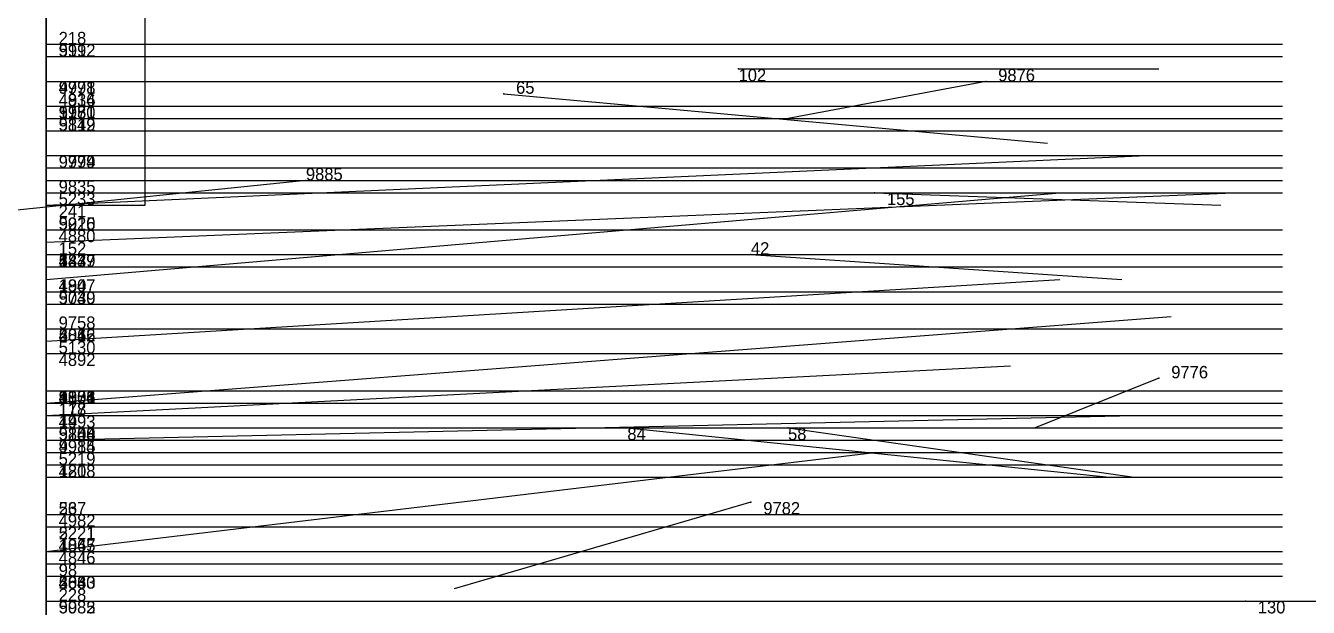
# Model space of a CAD drawing. Extents: x -0.07 to 1.1, y -0.07 to 1.1.
# Drawn here: x -0.0017 to 0.1021, y 0.1065 to 0.1535 of the extents above; entities that cross this region are included whole.
import ezdxf

# ---------------------------------------------------------------- set-up
doc = ezdxf.new("R2010")
doc.units = 0
for name, color, linetype in [('Clients', 3, 'CONTINUOUS'), ('Facilities', 3, 'CONTINUOUS'), ('Facilities_lines', 3, 'CONTINUOUS'), ('Min_max_boxes', 1, 'CONTINUOUS'), ('Normals', 1, 'CONTINUOUS'), ('Source_points', 5, 'CONTINUOUS'), ('Text', 3, 'CONTINUOUS')]:
    doc.layers.add(name, color=color, linetype=linetype)

msp = doc.modelspace()

# ---------------------------------------------------------------- linework, layer by layer
at = {"layer": 'Clients', "color": 5}
for p in [(0, 0.152, 0.162), (0, 0.151, 0.525), (0, 0.151, 0.817), (0, 0.149, 0.402), (0, 0.149, 0.788), (0, 0.147, 0.405), (0, 0.147, 0.356), (0, 0.147, 0.566), (0, 0.147, 0.897), (0, 0.146, 0.223), (0, 0.145, 0.522), (0, 0.143, 0.803), (0, 0.142, 0.839), (0, 0.141, 0.897), (0, 0.14, 0.507), (0, 0.139, 0.037), (0, 0.137, 0.282), (0, 0.137, 0.647), (0, 0.137, 0.877), (0, 0.135, 0.62), (0, 0.134, 0.149), (0, 0.134, 0.12), (0, 0.134, 0.34), (0, 0.132, 0.424), (0, 0.132, 0.288), (0, 0.131, 0.816), (0, 0.129, 0.38), (0, 0.129, 0.568), (0, 0.129, 0.739), (0, 0.129, 0.825), (0, 0.128, 0.023), (0, 0.127, 0.373), (0, 0.127, 0.731), (0, 0.124, 0.31), (0, 0.124, 0.747), (0, 0.123, 0.295), (0, 0.122, 0.011), (0, 0.122, 0.249), (0, 0.122, 0.174), (0, 0.121, 0.419), (0, 0.121, 0.569), (0, 0.121, 0.749), (0, 0.12, 0.441), (0, 0.119, 0.64), (0, 0.119, 0.804), (0, 0.118, 0.289), (0, 0.117, 0.148), (0, 0.114, 0.23), (0, 0.113, 0.217), (0, 0.113, 0.339), (0, 0.113, 0.527), (0, 0.111, 0.486), (0, 0.111, 0.321), (0, 0.11, 0.183), (0, 0.11, 0.503), (0, 0.109, 0.433), (0, 0.109, 0.52), (0, 0.107, 0.801)]:
    msp.add_point(p, dxfattribs=at)
at = {"layer": 'Facilities', "color": 3}
for p in [(0.056, 0.15), (0.076, 0.149, 1), (0.037, 0.148), (0, 0.146, 0.759), (0.021, 0.141, 1), (0.067, 0.14), (0, 0.137, 0.433), (0, 0.136, 0.055), (0.057, 0.135), (0, 0.133, 0.03), (0.09, 0.125, 1), (0, 0.123, 0.093), (0, 0.123, 0.949), (0.047, 0.121), (0.06, 0.121), (0, 0.12, 0.558), (0, 0.12, 0.978), (0.057, 0.115, 1), (0, 0.114, 0.164), (0, 0.111, 0.005), (0, 0.109, 0.224), (0, 0.107, 0.062), (0.097, 0.107)]:
    msp.add_point(p, dxfattribs=at)
at = {"layer": 'Facilities_lines', "color": 3}
for p, q in [((0, 0.12, 0.558), (0, 0.292, 0.55)), ((0, 0.12, 0.558), (0, 0.288, 0.572)), ((0, 0.12, 0.558), (0, 0.287, 0.522)), ((0, 0.137, 0.433), (0, 0.279, 0.399)), ((0, 0.12, 0.558), (0, 0.279, 0.563)), ((0, 0.137, 0.433), (0, 0.278, 0.402)), ((0, 0.12, 0.558), (0, 0.275, 0.524)), ((0, 0.12, 0.558), (0, 0.274, 0.526)), ((0, 0.12, 0.558), (0, 0.268, 0.556)), ((0, 0.12, 0.558), (0, 0.266, 0.57)), ((0, 0.137, 0.433), (0, 0.265, 0.408)), ((0, 0.12, 0.558), (0, 0.265, 0.587)), ((0, 0.12, 0.558), (0, 0.262, 0.55)), ((0, 0.137, 0.433), (0, 0.26, 0.398)), ((0, 0.12, 0.558), (0, 0.259, 0.56)), ((0, 0.12, 0.558), (0, 0.259, 0.587)), ((0, 0.137, 0.433), (0, 0.258, 0.483)), ((0, 0.137, 0.433), (0, 0.256, 0.474)), ((0, 0.137, 0.433), (0, 0.256, 0.433)), ((0, 0.137, 0.433), (0, 0.252, 0.459)), ((0, 0.137, 0.433), (0, 0.252, 0.432)), ((0, 0.12, 0.558), (0, 0.244, 0.578)), ((0, 0.146, 0.759), (0, 0.24, 0.779)), ((0, 0.146, 0.759), (0, 0.238, 0.754)), ((0, 0.146, 0.759), (0, 0.236, 0.747)), ((0, 0.235, 0.038), (0, 0.139, 0.037)), ((0, 0.137, 0.433), (0, 0.232, 0.393)), ((0, 0.12, 0.558), (0, 0.232, 0.557)), ((0, 0.12, 0.558), (0, 0.231, 0.569)), ((0, 0.146, 0.759), (0, 0.23, 0.766)), ((0, 0.12, 0.558), (0, 0.224, 0.543)), ((0, 0.146, 0.759), (0, 0.222, 0.767)), ((0, 0.137, 0.433), (0, 0.22, 0.422)), ((0, 0.146, 0.759), (0, 0.219, 0.769)), ((0, 0.137, 0.433), (0, 0.218, 0.42)), ((0, 0.218, 0.886), (0, 0.141, 0.897)), ((0, 0.218, 0.886), (0, 0.137, 0.877)), ((0, 0.218, 0.886), (0, 0.147, 0.897)), ((0, 0.146, 0.759), (0, 0.216, 0.748)), ((0, 0.146, 0.759), (0, 0.214, 0.749)), ((0, 0.12, 0.558), (0, 0.212, 0.576)), ((0, 0.137, 0.433), (0, 0.211, 0.475)), ((0, 0.137, 0.433), (0, 0.21, 0.472)), ((0, 0.146, 0.759), (0, 0.208, 0.747)), ((0, 0.146, 0.759), (0, 0.208, 0.726)), ((0, 0.146, 0.759), (0, 0.207, 0.78)), ((0, 0.12, 0.558), (0, 0.205, 0.568)), ((0, 0.137, 0.433), (0, 0.203, 0.432)), ((0, 0.12, 0.558), (0, 0.201, 0.573)), ((0, 0.12, 0.558), (0, 0.2, 0.536)), ((0, 0.137, 0.433), (0, 0.198, 0.423)), ((0, 0.146, 0.759), (0, 0.198, 0.758)), ((0, 0.137, 0.433), (0, 0.197, 0.458)), ((0, 0.146, 0.759), (0, 0.197, 0.746)), ((0, 0.146, 0.759), (0, 0.197, 0.787)), ((0, 0.146, 0.759), (0, 0.196, 0.786)), ((0, 0.137, 0.433), (0, 0.195, 0.402)), ((0, 0.137, 0.433), (0, 0.195, 0.488)), ((0, 0.12, 0.558), (0, 0.195, 0.596)), ((0, 0.12, 0.558), (0, 0.194, 0.524)), ((0, 0.137, 0.433), (0, 0.193, 0.401)), ((0, 0.137, 0.433), (0, 0.192, 0.374)), ((0, 0.137, 0.433), (0, 0.192, 0.463)), ((0, 0.137, 0.433), (0, 0.189, 0.453)), ((0, 0.137, 0.433), (0, 0.186, 0.467)), ((0, 0.12, 0.558), (0, 0.186, 0.556)), ((0, 0.12, 0.558), (0, 0.184, 0.545)), ((0, 0.12, 0.558), (0, 0.183, 0.505)), ((0, 0.12, 0.558), (0, 0.182, 0.584)), ((0, 0.137, 0.433), (0, 0.179, 0.412)), ((0, 0.137, 0.433), (0, 0.179, 0.401)), ((0, 0.137, 0.433), (0, 0.178, 0.475)), ((0, 0.109, 0.224), (0, 0.177, 0.213)), ((0, 0.137, 0.433), (0, 0.177, 0.489)), ((0, 0.146, 0.759), (0, 0.176, 0.828)), ((0, 0.114, 0.164), (0, 0.175, 0.158)), ((0, 0.137, 0.433), (0, 0.169, 0.417)), ((0, 0.114, 0.164), (0, 0.168, 0.195)), ((0, 0.12, 0.558), (0, 0.168, 0.541)), ((0, 0.146, 0.759), (0, 0.168, 0.745)), ((0, 0.12, 0.558), (0, 0.167, 0.519)), ((0, 0.146, 0.759), (0, 0.167, 0.777)), ((0, 0.137, 0.433), (0, 0.166, 0.472)), ((0, 0.146, 0.759), (0, 0.166, 0.785)), ((0, 0.137, 0.433), (0, 0.165, 0.391)), ((0, 0.165, 0.287), (0, 0.132, 0.288)), ((0, 0.165, 0.287), (0, 0.134, 0.34)), ((0, 0.165, 0.287), (0, 0.124, 0.31)), ((0, 0.165, 0.287), (0, 0.111, 0.321)), ((0, 0.165, 0.287), (0, 0.118, 0.289)), ((0, 0.165, 0.287), (0, 0.137, 0.282)), ((0, 0.165, 0.287), (0, 0.104, 0.271)), ((0, 0.165, 0.287), (0, 0.095, 0.297)), ((0, 0.165, 0.287), (0, 0.147, 0.356)), ((0, 0.165, 0.287), (0, 0.113, 0.339)), ((0, 0.165, 0.287), (0, 0.123, 0.295)), ((0, 0.146, 0.759), (0, 0.165, 0.737)), ((0, 0.146, 0.759), (0, 0.165, 0.783)), ((0, 0.16, 0.665), (0, 0.137, 0.647)), ((0, 0.16, 0.665), (0, 0.119, 0.64)), ((0, 0.16, 0.665), (0, 0.135, 0.62)), ((0, 0.146, 0.759), (0, 0.159, 0.753)), ((0, 0.114, 0.164), (0, 0.158, 0.168)), ((0, 0.12, 0.558), (0, 0.158, 0.535)), ((0, 0.146, 0.759), (0, 0.157, 0.737)), ((0, 0.12, 0.558), (0, 0.155, 0.553)), ((0, 0.114, 0.164), (0, 0.152, 0.162)), ((0, 0.12, 0.558), (0, 0.151, 0.525)), ((0, 0.146, 0.759), (0, 0.151, 0.817)), ((0, 0.137, 0.433), (0, 0.149, 0.402)), ((0, 0.146, 0.759), (0, 0.149, 0.788)), ((0, 0.137, 0.433), (0, 0.147, 0.405)), ((0, 0.12, 0.558), (0, 0.147, 0.566)), ((0, 0.109, 0.224), (0, 0.146, 0.223)), ((0, 0.146, 0.759), (0, 0.129, 0.739)), ((0, 0.146, 0.759), (0, 0.124, 0.747)), ((0, 0.146, 0.759), (0, 0.127, 0.731)), ((0, 0.146, 0.759), (0, 0.121, 0.749)), ((0, 0.146, 0.759), (0, 0.093, 0.781)), ((0, 0.146, 0.759), (0, 0.131, 0.816)), ((0, 0.146, 0.759), (0, 0.129, 0.825)), ((0, 0.146, 0.759), (0, 0.142, 0.839)), ((0, 0.146, 0.759), (0, 0.119, 0.804)), ((0, 0.146, 0.759), (0, 0.107, 0.801)), ((0, 0.146, 0.759), (0, 0.143, 0.803)), ((0, 0.12, 0.558), (0, 0.145, 0.522)), ((0, 0.12, 0.558), (0, 0.14, 0.507)), ((0, 0.137, 0.433), (0, 0.129, 0.38)), ((0, 0.137, 0.433), (0, 0.111, 0.486)), ((0, 0.137, 0.433), (0, 0.127, 0.373)), ((0, 0.137, 0.433), (0, 0.095, 0.458)), ((0, 0.137, 0.433), (0, 0.109, 0.433)), ((0, 0.137, 0.433), (0, 0.121, 0.419)), ((0, 0.137, 0.433), (0, 0.12, 0.441)), ((0, 0.137, 0.433), (0, 0.132, 0.424)), ((0, 0.136, 0.055), (0, 0.122, 0.011)), ((0, 0.114, 0.164), (0, 0.134, 0.149)), ((0, 0.114, 0.164), (0, 0.134, 0.12)), ((0, 0.133, 0.03), (0, 0.128, 0.023)), ((0, 0.12, 0.558), (0, 0.129, 0.568)), ((0, 0.109, 0.224), (0, 0.122, 0.249)), ((0, 0.114, 0.164), (0, 0.122, 0.174)), ((0, 0.12, 0.558), (0, 0.121, 0.569)), ((0, 0.12, 0.558), (0, 0.11, 0.503)), ((0, 0.12, 0.558), (0, 0.102, 0.5)), ((0, 0.12, 0.558), (0, 0.109, 0.52)), ((0, 0.12, 0.558), (0, 0.098, 0.589)), ((0, 0.12, 0.558), (0, 0.094, 0.62)), ((0, 0.12, 0.558), (0, 0.113, 0.527)), ((0, 0.114, 0.164), (0, 0.117, 0.148)), ((0, 0.109, 0.224), (0, 0.114, 0.23)), ((0, 0.114, 0.164), (0, 0.11, 0.183)), ((0, 0.109, 0.224), (0, 0.113, 0.217))]:
    msp.add_line(p, q, dxfattribs=at)
at = {"layer": 'Min_max_boxes', "color": 1}
for p, q in [((0, 0.095, 0.24), (0, 0.336, 0.24)), ((0, 0.336, 0.24), (0, 0.095, 0.24)), ((0, 0.095, 0.373), (0, 0.336, 0.373)), ((0, 0.336, 0.373), (0, 0.095, 0.373)), ((0, 0.119, 0.594), (0, 0.31, 0.594)), ((0, 0.31, 0.594), (0, 0.119, 0.594)), ((0, 0.119, 0.717), (0, 0.31, 0.717)), ((0, 0.31, 0.717), (0, 0.119, 0.717)), ((0, 0.094, 0.5), (0, 0.292, 0.5)), ((0, 0.292, 0.5), (0, 0.094, 0.5)), ((0, 0.094, 0.62), (0, 0.292, 0.62)), ((0, 0.292, 0.62), (0, 0.094, 0.62)), ((0, 0.137, 0.791), (0, 0.28, 0.791)), ((0, 0.28, 0.791), (0, 0.137, 0.791)), ((0, 0.137, 0.897), (0, 0.28, 0.897)), ((0, 0.28, 0.897), (0, 0.137, 0.897)), ((0, 0.095, 0.373), (0, 0.279, 0.373)), ((0, 0.279, 0.373), (0, 0.095, 0.373)), ((0, 0.095, 0.489), (0, 0.279, 0.489)), ((0, 0.279, 0.489), (0, 0.095, 0.489)), ((0, 0.093, 0.726), (0, 0.24, 0.726)), ((0, 0.24, 0.726), (0, 0.093, 0.726)), ((0, 0.093, 0.839), (0, 0.24, 0.839)), ((0, 0.24, 0.839), (0, 0.093, 0.839)), ((0, 0.235), (0, 0.139)), ((0, 0.235, 0.038), (0, 0.139, 0.038)), ((0.008, 0.139), (0.008, 0.235)), ((0.008, 0.139, 0.038), (0.008, 0.235, 0.038)), ((0, 0.109, 0.213), (0, 0.177, 0.213)), ((0, 0.177, 0.213), (0, 0.109, 0.213)), ((0, 0.109, 0.249), (0, 0.177, 0.249)), ((0, 0.177, 0.249), (0, 0.109, 0.249)), ((0, 0.11, 0.12), (0, 0.175, 0.12)), ((0, 0.175, 0.12), (0, 0.11, 0.12)), ((0, 0.11, 0.195), (0, 0.175, 0.195)), ((0, 0.175, 0.195), (0, 0.11, 0.195)), ((0, 0.139), (0.008, 0.139)), ((0, 0.139, 0.038), (0.008, 0.139, 0.038)), ((0, 0.139), (0, 0.139, 0.038)), ((0.008, 0.139), (0.008, 0.139, 0.038)), ((0, 0.137, 0.791), (0, 0.137, 0.791)), ((0, 0.137, 0.897), (0, 0.137, 0.897)), ((0, 0.137, 0.791), (0, 0.137, 0.897)), ((0, 0.137, 0.791), (0, 0.137, 0.897)), ((0, 0.122, 0.011), (0, 0.136, 0.011)), ((0, 0.136, 0.011), (0, 0.136, 0.011)), ((0, 0.136, 0.011), (0, 0.122, 0.011)), ((0, 0.122, 0.055), (0, 0.136, 0.055)), ((0, 0.136, 0.055), (0, 0.136, 0.055)), ((0, 0.136, 0.055), (0, 0.122, 0.055)), ((0, 0.136, 0.011), (0, 0.136, 0.055)), ((0, 0.136, 0.011), (0, 0.136, 0.055)), ((0, 0.128, 0.023), (0, 0.133, 0.023)), ((0, 0.133, 0.023), (0, 0.133, 0.023)), ((0, 0.133, 0.023), (0, 0.128, 0.023)), ((0, 0.128, 0.03), (0, 0.133, 0.03)), ((0, 0.133, 0.03), (0, 0.133, 0.03)), ((0, 0.133, 0.03), (0, 0.128, 0.03)), ((0, 0.133, 0.023), (0, 0.133, 0.03)), ((0, 0.133, 0.023), (0, 0.133, 0.03)), ((0, 0.128, 0.023), (0, 0.128, 0.023)), ((0, 0.128, 0.03), (0, 0.128, 0.03)), ((0, 0.128, 0.023), (0, 0.128, 0.03)), ((0, 0.128, 0.023), (0, 0.128, 0.03)), ((0, 0.122, 0.011), (0, 0.122, 0.011)), ((0, 0.122, 0.055), (0, 0.122, 0.055)), ((0, 0.122, 0.011), (0, 0.122, 0.055)), ((0, 0.122, 0.011), (0, 0.122, 0.055)), ((0, 0.119, 0.594), (0, 0.119, 0.594)), ((0, 0.119, 0.717), (0, 0.119, 0.717)), ((0, 0.119, 0.594), (0, 0.119, 0.717)), ((0, 0.119, 0.594), (0, 0.119, 0.717)), ((0, 0.11, 0.12), (0, 0.11, 0.12)), ((0, 0.11, 0.195), (0, 0.11, 0.195)), ((0, 0.11, 0.12), (0, 0.11, 0.195)), ((0, 0.11, 0.12), (0, 0.11, 0.195)), ((0, 0.109, 0.213), (0, 0.109, 0.213)), ((0, 0.109, 0.249), (0, 0.109, 0.249)), ((0, 0.109, 0.213), (0, 0.109, 0.249)), ((0, 0.109, 0.213), (0, 0.109, 0.249))]:
    msp.add_line(p, q, dxfattribs=at)
at = {"layer": 'Normals', "color": 1}
for p, q in [((0, 0.152, 0.162), (0.1, 0.152, 0.162)), ((0, 0.151, 0.525), (0.1, 0.151, 0.525)), ((0, 0.151, 0.817), (0.1, 0.151, 0.817)), ((0.056, 0.15), (0.09, 0.15, 0.094)), ((0, 0.149, 0.402), (0.1, 0.149, 0.402)), ((0, 0.149, 0.788), (0.1, 0.149, 0.788)), ((0.076, 0.149, 1), (0.06, 0.146, 1.099)), ((0.037, 0.148), (0.081, 0.144, 0.09)), ((0, 0.147, 0.405), (0.1, 0.147, 0.405)), ((0, 0.147, 0.356), (0.1, 0.147, 0.356)), ((0, 0.147, 0.566), (0.1, 0.147, 0.566)), ((0, 0.147, 0.897), (0.1, 0.147, 0.897)), ((0, 0.146, 0.223), (0.1, 0.146, 0.223)), ((0, 0.146, 0.759), (0.1, 0.146, 0.759)), ((0, 0.145, 0.522), (0.1, 0.145, 0.522)), ((0, 0.139, 0.037), (0.089, 0.143, 0.082)), ((0, 0.143, 0.803), (0.1, 0.143, 0.803)), ((0, 0.142, 0.839), (0.1, 0.142, 0.839)), ((0.021, 0.141, 1), (-0.037, 0.135, 1.081)), ((0, 0.141, 0.897), (0.1, 0.141, 0.897)), ((0, 0.136, 0.055), (0.096, 0.14, 0.084)), ((0, 0.133, 0.03), (0.082, 0.14, 0.087)), ((0, 0.14, 0.507), (0.1, 0.14, 0.507)), ((0.067, 0.14), (0.095, 0.139, 0.096)), ((0, 0.137, 0.282), (0.1, 0.137, 0.282)), ((0, 0.137, 0.433), (0.1, 0.137, 0.433)), ((0, 0.137, 0.647), (0.1, 0.137, 0.647)), ((0, 0.137, 0.877), (0.1, 0.137, 0.877)), ((0, 0.135, 0.62), (0.1, 0.135, 0.62)), ((0.057, 0.135), (0.087, 0.133, 0.095)), ((0, 0.134, 0.149), (0.1, 0.134, 0.149)), ((0, 0.134, 0.12), (0.1, 0.134, 0.12)), ((0, 0.134, 0.34), (0.1, 0.134, 0.34)), ((0, 0.128, 0.023), (0.082, 0.133, 0.08)), ((0, 0.132, 0.288), (0.1, 0.132, 0.288)), ((0, 0.132, 0.424), (0.1, 0.132, 0.424)), ((0, 0.131, 0.816), (0.1, 0.131, 0.816)), ((0, 0.123, 0.949), (0.091, 0.13, 0.908)), ((0, 0.129, 0.38), (0.1, 0.129, 0.38)), ((0, 0.129, 0.739), (0.1, 0.129, 0.739)), ((0, 0.129, 0.568), (0.1, 0.129, 0.568)), ((0, 0.129, 0.825), (0.1, 0.129, 0.825)), ((0, 0.127, 0.373), (0.1, 0.127, 0.373)), ((0, 0.127, 0.731), (0.1, 0.127, 0.731)), ((0, 0.122, 0.011), (0.078, 0.126, 0.073)), ((0.09, 0.125, 1), (0.08, 0.121, 1.099)), ((0, 0.124, 0.31), (0.1, 0.124, 0.31)), ((0, 0.124, 0.747), (0.1, 0.124, 0.747)), ((0, 0.123, 0.093), (0.1, 0.123, 0.099)), ((0, 0.123, 0.295), (0.1, 0.123, 0.295)), ((0, 0.122, 0.249), (0.1, 0.122, 0.249)), ((0, 0.122, 0.174), (0.1, 0.122, 0.174)), ((0, 0.12, 0.978), (0.088, 0.122, 0.93)), ((0, 0.121, 0.419), (0.1, 0.121, 0.419)), ((0, 0.121, 0.569), (0.1, 0.121, 0.569)), ((0, 0.121, 0.749), (0.1, 0.121, 0.749)), ((0.047, 0.121), (0.086, 0.117, 0.092)), ((0.06, 0.121), (0.088, 0.117, 0.096)), ((0, 0.12, 0.441), (0.1, 0.12, 0.441)), ((0, 0.12, 0.558), (0.1, 0.12, 0.558)), ((0, 0.111, 0.005), (0.067, 0.119, 0.078)), ((0, 0.119, 0.64), (0.1, 0.119, 0.64)), ((0, 0.119, 0.804), (0.1, 0.119, 0.804)), ((0, 0.118, 0.289), (0.1, 0.118, 0.289)), ((0, 0.117, 0.148), (0.1, 0.117, 0.148)), ((0.057, 0.115, 1), (0.033, 0.108, 1.097)), ((0, 0.114, 0.23), (0.1, 0.114, 0.23)), ((0, 0.114, 0.164), (0.1, 0.114, 0.164)), ((0, 0.113, 0.217), (0.1, 0.113, 0.217)), ((0, 0.113, 0.339), (0.1, 0.113, 0.339)), ((0, 0.113, 0.527), (0.1, 0.113, 0.527)), ((0, 0.111, 0.486), (0.1, 0.111, 0.486)), ((0, 0.111, 0.321), (0.1, 0.111, 0.321)), ((0, 0.11, 0.183), (0.1, 0.11, 0.183)), ((0, 0.11, 0.503), (0.1, 0.11, 0.503)), ((0, 0.109, 0.224), (0.1, 0.109, 0.224)), ((0, 0.109, 0.433), (0.1, 0.109, 0.433)), ((0, 0.109, 0.52), (0.1, 0.109, 0.52)), ((0, 0.107, 0.062), (0.096, 0.107, 0.089)), ((0, 0.107, 0.801), (0.1, 0.107, 0.801)), ((0.097, 0.107), (0.106, 0.107, 0.1))]:
    msp.add_line(p, q, dxfattribs=at)
at = {"layer": 'Source_points', "color": 5}
for p in [(0, 0.152, 0.162), (0, 0.151, 0.525), (0, 0.151, 0.817), (0.056, 0.15), (0, 0.149, 0.402), (0, 0.149, 0.788), (0.076, 0.149, 1), (0.037, 0.148), (0, 0.147, 0.405), (0, 0.147, 0.356), (0, 0.147, 0.566), (0, 0.147, 0.897), (0, 0.146, 0.223), (0, 0.146, 0.759), (0, 0.145, 0.522), (0, 0.143, 0.803), (0, 0.142, 0.839), (0, 0.141, 0.897), (0.021, 0.141, 1), (0, 0.14, 0.507), (0.067, 0.14), (0, 0.139, 0.037), (0, 0.137, 0.282), (0, 0.137, 0.433), (0, 0.137, 0.647), (0, 0.137, 0.877), (0, 0.136, 0.055), (0, 0.135, 0.62), (0.057, 0.135), (0, 0.134, 0.149), (0, 0.134, 0.12), (0, 0.134, 0.34), (0, 0.133, 0.03), (0, 0.132, 0.288), (0, 0.132, 0.424), (0, 0.131, 0.816), (0, 0.129, 0.38), (0, 0.129, 0.739), (0, 0.129, 0.568), (0, 0.129, 0.825), (0, 0.128, 0.023), (0, 0.127, 0.373), (0, 0.127, 0.731), (0.09, 0.125, 1), (0, 0.124, 0.31), (0, 0.124, 0.747), (0, 0.123, 0.093), (0, 0.123, 0.295), (0, 0.123, 0.949), (0, 0.122, 0.249), (0, 0.122, 0.174), (0, 0.122, 0.011), (0, 0.121, 0.419), (0, 0.121, 0.569), (0, 0.121, 0.749), (0.047, 0.121), (0.06, 0.121), (0, 0.12, 0.441), (0, 0.12, 0.558), (0, 0.12, 0.978), (0, 0.119, 0.64), (0, 0.119, 0.804), (0, 0.118, 0.289), (0, 0.117, 0.148), (0.057, 0.115, 1), (0, 0.114, 0.23), (0, 0.114, 0.164), (0, 0.113, 0.217), (0, 0.113, 0.339), (0, 0.113, 0.527), (0, 0.111, 0.005), (0, 0.111, 0.486), (0, 0.111, 0.321), (0, 0.11, 0.183), (0, 0.11, 0.503), (0, 0.109, 0.224), (0, 0.109, 0.433), (0, 0.109, 0.52), (0, 0.107, 0.062), (0, 0.107, 0.801), (0.097, 0.107)]:
    msp.add_point(p, dxfattribs=at)

# ---------------------------------------------------------------- texts
at = {"layer": 'Text', "color": 3}
for s, p in [('218', (0.001, 0.152, 0.162)), ('5112', (0.001, 0.151, 0.525)), ('9992', (0.001, 0.151, 0.817)), ('102', (0.056, 0.149)), ('9876', (0.077, 0.149, 1)), ('4998', (0.001, 0.148, 0.402)), ('9771', (0.001, 0.148, 0.788)), ('65', (0.038, 0.148)), ('4814', (0.001, 0.147, 0.405)), ('4936', (0.001, 0.147, 0.356)), ('5180', (0.001, 0.146, 0.566)), ('9951', (0.001, 0.146, 0.897)), ('177', (0.001, 0.146, 0.223)), ('5119', (0.001, 0.145, 0.522)), ('9842', (0.001, 0.145, 0.759)), ('9779', (0.001, 0.142, 0.839)), ('9994', (0.001, 0.142, 0.803)), ('9885', (0.021, 0.141, 1)), ('9835', (0.001, 0.14, 0.897)), ('5233', (0.001, 0.139, 0.507)), ('155', (0.068, 0.139)), ('5020', (0.001, 0.137, 0.433)), ('5215', (0.001, 0.137, 0.647)), ('9916', (0.001, 0.137, 0.877)), ('241', (0.001, 0.138, 0.037)), ('4880', (0.001, 0.136, 0.282)), ('152', (0.001, 0.135, 0.055)), ('42', (0.057, 0.135)), ('4849', (0.001, 0.134, 0.34)), ('5247', (0.001, 0.134, 0.62)), ('247', (0.001, 0.134, 0.12)), ('183', (0.001, 0.134, 0.149)), ('4807', (0.001, 0.132, 0.288)), ('194', (0.001, 0.132, 0.03)), ('5030', (0.001, 0.131, 0.424)), ('9749', (0.001, 0.131, 0.816)), ('9758', (0.001, 0.129, 0.825)), ('4815', (0.001, 0.128, 0.38)), ('5042', (0.001, 0.128, 0.739)), ('5046', (0.001, 0.128, 0.568)), ('206', (0.001, 0.128, 0.023)), ('5130', (0.001, 0.127, 0.731)), ('4892', (0.001, 0.126, 0.373)), ('9776', (0.091, 0.125, 1)), ('4851', (0.001, 0.123, 0.31)), ('4876', (0.001, 0.123, 0.295)), ('5038', (0.001, 0.123, 0.747)), ('9954', (0.001, 0.123, 0.949)), ('110', (0.001, 0.123, 0.093)), ('178', (0.001, 0.122, 0.011)), ('117', (0.001, 0.122, 0.249)), ('4993', (0.001, 0.121, 0.419)), ('149', (0.001, 0.121, 0.174)), ('5148', (0.001, 0.12, 0.569)), ('5200', (0.001, 0.12, 0.558)), ('5154', (0.001, 0.12, 0.749)), ('9803', (0.001, 0.12, 0.978)), ('84', (0.047, 0.12)), ('58', (0.06, 0.12)), ('4984', (0.001, 0.119, 0.441)), ('9915', (0.001, 0.119, 0.804)), ('5219', (0.001, 0.118, 0.64)), ('4808', (0.001, 0.117, 0.289)), ('121', (0.001, 0.117, 0.148)), ('53', (0.001, 0.114, 0.23)), ('267', (0.001, 0.114, 0.164)), ('9782', (0.058, 0.114, 1)), ('4982', (0.001, 0.113, 0.339)), ('5221', (0.001, 0.112, 0.527)), ('222', (0.001, 0.112, 0.217)), ('4847', (0.001, 0.111, 0.486)), ('4865', (0.001, 0.111, 0.321)), ('104', (0.001, 0.111, 0.005)), ('4846', (0.001, 0.11, 0.503)), ('98', (0.001, 0.109, 0.183)), ('4840', (0.001, 0.108, 0.433)), ('5063', (0.001, 0.108, 0.52)), ('263', (0.001, 0.108, 0.224)), ('228', (0.001, 0.107, 0.062)), ('5082', (0.001, 0.106, 0.697)), ('9985', (0.001, 0.106, 0.801)), ('130', (0.098, 0.106))]:
    msp.add_text(s, height=0.001, dxfattribs=at).set_placement(p)

doc.saveas('drawing.dxf')
